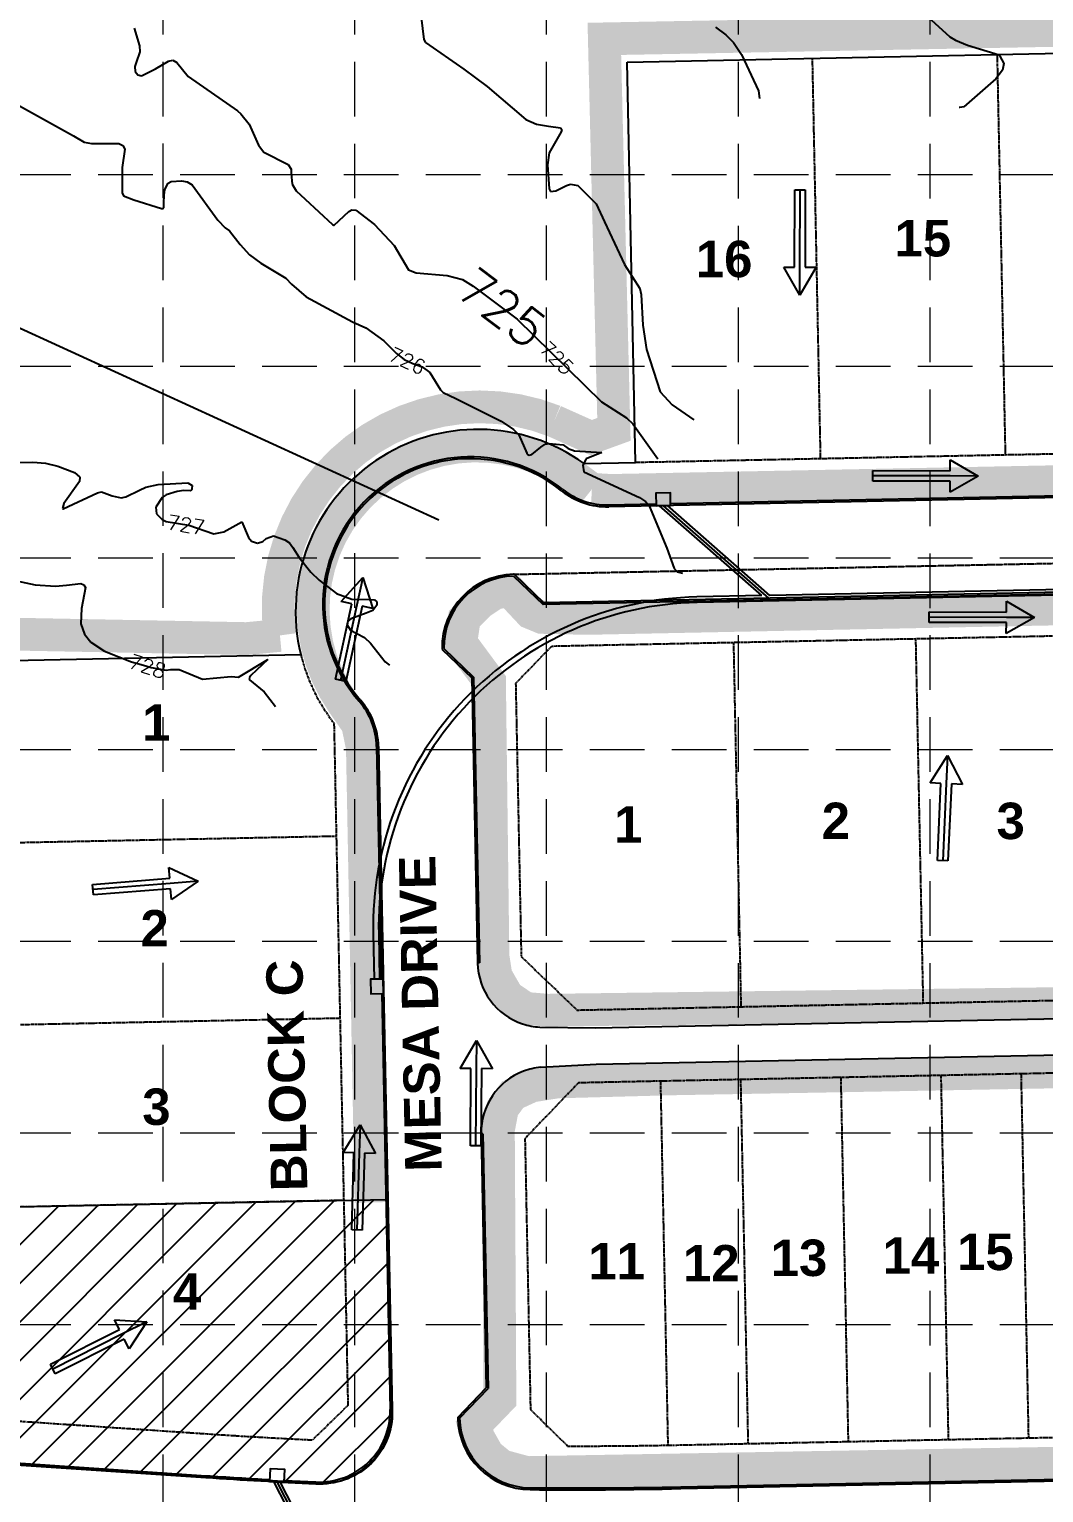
# Model space of a CAD drawing. Header units: inches. Extents: x 2520351 to 2523325, y 7106287 to 7111535.
# Drawn here: x 2521689.2 to 2521967.6, y 7108560 to 7108962 of the extents above; entities that cross this region are included whole.
import ezdxf
from ezdxf.enums import TextEntityAlignment as Align

# ---------------------------------------------------------------- set-up
doc = ezdxf.new("R2010")
doc.units = ezdxf.units.IN
doc.header["$MEASUREMENT"] = 0
for name, pattern in [('DASHED', [0.75, 0.5, -0.25]), ('DASHEDX2', [1.5, 1, -0.5]), ('HIDDEN', [0.375, 0.25, -0.125]), ('XPAV-sc1$0$HIDDEN4', [0.09375, 0.0625, -0.03125]), ('XSITE-SC$0$PHANTOM2', [1.25, 0.625, -0.125, 0.125, -0.125, 0.125, -0.125])]:
    doc.linetypes.add(name, pattern=pattern)
for name, color, linetype in [('1 EROSION BLANKET', 84, 'Continuous'), ('1 SODDED LOT', 2, 'Continuous'), ('CONTOURS', 35, 'Continuous'), ('GRID', 254, 'DASHED'), ('LEGEND', 7, 'Continuous'), ('LIMITS OF DISTURBANCE', 1, 'Continuous'), ('MATCH LINE', 252, 'DASHEDX2'), ('STORM', 5, 'Continuous'), ('XDAM-sc1$0$ARROWSHADE', 9, 'Continuous'), ('XPAV-sc1$0$GUTTER', 11, 'XPAV-sc1$0$HIDDEN4'), ('XPAV-sc1$0$p-boc', 11, 'Continuous'), ('XPAV-sc1$0$p-foc', 11, 'Continuous'), ('XPAV-sc1$0$P-PAV', 11, 'Continuous'), ('XSITE-SC$0$1-BLOCK-NUMBER', 251, 'Continuous'), ('XSITE-SC$0$1-LOT NUMBER', 251, 'Continuous'), ('XSITE-SC$0$bdy-65acres', 1, 'Continuous'), ('XSITE-SC$0$P-LOTS', 7, 'XSITE-SC$0$PHANTOM2'), ('XSITE-SC$0$P-ROW', 3, 'XSITE-SC$0$PHANTOM2')]:
    doc.layers.add(name, color=color, linetype=linetype)
doc.styles.add('MATCHLINE', font='ARIALBD.TTF')
doc.styles.get("Standard").update_dxf_attribs({"font": 'ARIALBD.TTF'})
doc.styles.add('XTOPO-SC1-sec$0$L100', font='simplex', dxfattribs={"height": 10})
doc.styles.add('XTOPO-SC1-sec$0$L100_40', font='SIMPLEX.shx', dxfattribs={"height": 4})

msp = doc.modelspace()

# ---------------------------------------------------------------- hatches: boundary and pattern name
at = {"layer": '1 SODDED LOT'}
h = msp.add_hatch(dxfattribs=at)
h.set_pattern_fill('ANSI31', color=256, scale=60, style=0)
edge = h.paths.add_edge_path()
edge.add_line((2521746.39, 7107646.36), (2521744.86, 7107758.31))
edge.add_line((2521744.86, 7107758.31), (2521747.04, 7107758.37))
edge.add_line((2521747.04, 7107758.37), (2521750.99, 7107762.44))
edge.add_line((2521750.99, 7107762.44), (2521785.43, 7107762.91))
edge.add_arc((2521785.67, 7107745.01), 17.9, 0.1621, 90.7879, ccw=False)
edge.add_line((2521803.57, 7107745.06), (2521804.89, 7107727.46))
edge.add_line((2521804.89, 7107727.46), (2521805.02, 7107717.88))
edge.add_line((2521805.02, 7107717.88), (2521805.23, 7107706.44))
edge.add_line((2521805.23, 7107706.44), (2521804.25, 7107705.42))
edge.add_line((2521804.25, 7107705.42), (2521804.6, 7107688.82))
edge.add_arc((2521758.68, 7107687.86), 45.94, -68.3455, 1.1975, ccw=False)
edge.add_line((2521775.63, 7107645.16), (2521772.36, 7107644.15))
edge.add_line((2521772.36, 7107644.15), (2521769.8, 7107643.54))
edge.add_line((2521769.8, 7107643.54), (2521767.1, 7107643.06))
edge.add_line((2521767.1, 7107643.06), (2521762.92, 7107642.61))
edge.add_line((2521762.92, 7107642.61), (2521746.45, 7107642.34))
edge.add_line((2521746.45, 7107642.34), (2521746.39, 7107646.36))
h.paths.add_polyline_path([(2521496.41, 7107642.91), (2521494.87, 7107754.48), (2521494.86, 7107754.89), (2521544.44, 7107755.57), (2521546.49, 7107638.6), (2521496.44, 7107637.89)])
edge = h.paths.add_edge_path()
edge.add_line((2521560.4, 7107910.52), (2521558.07, 7108023.7))
edge.add_line((2521558.07, 7108023.7), (2521651.66, 7108025.62))
edge.add_line((2521651.66, 7108025.62), (2521653.09, 7108025.65))
edge.add_line((2521653.09, 7108025.65), (2521655.12, 7108025.67))
edge.add_arc((2521654.18, 7108007.32), 18.37, 20.5729, 87.0589, ccw=False)
edge.add_line((2521671.38, 7108013.78), (2521671.96, 7108011.77))
edge.add_line((2521671.96, 7108011.77), (2521672.24, 7108010.33))
edge.add_line((2521672.24, 7108010.33), (2521672.66, 7108004.67))
edge.add_line((2521672.66, 7108004.67), (2521673.88, 7107987.84))
edge.add_line((2521673.88, 7107987.84), (2521674.16, 7107971.91))
edge.add_line((2521674.16, 7107971.91), (2521673.19, 7107970.83))
edge.add_line((2521673.19, 7107970.83), (2521673.5, 7107955.69))
edge.add_arc((2521631.78, 7107952.34), 41.85, -86.2826, 4.5999, ccw=False)
edge.add_line((2521634.49, 7107910.57), (2521614.91, 7107910.13))
edge.add_line((2521614.91, 7107910.13), (2521613.93, 7107909.11))
edge.add_line((2521613.93, 7107909.11), (2521560.45, 7107908.05))
edge.add_line((2521560.45, 7107908.05), (2521560.4, 7107910.52))
edge = h.paths.add_edge_path()
edge.add_line((2521047.4, 7108212.41), (2521153.71, 7108190.41))
edge.add_line((2521153.71, 7108190.41), (2521165.45, 7108187.98))
edge.add_line((2521165.45, 7108187.98), (2521145.19, 7108096.36))
edge.add_line((2521145.19, 7108096.36), (2521144.82, 7108095.18))
edge.add_arc((2521127.58, 7108100.49), 18.04, 257.7556, 342.8824, ccw=False)
edge.add_line((2521123.75, 7108082.86), (2521105.24, 7108086.22))
edge.add_line((2521105.24, 7108086.22), (2521097.17, 7108087.7))
edge.add_line((2521097.17, 7108087.7), (2521093.78, 7108088.45))
edge.add_line((2521093.78, 7108088.45), (2521093.02, 7108089.64))
edge.add_line((2521093.02, 7108089.64), (2521042.14, 7108100.83))
edge.add_line((2521042.14, 7108100.83), (2521023.14, 7108104.63))
edge.add_line((2521023.14, 7108104.63), (2521047.4, 7108212.41))
edge = h.paths.add_edge_path()
edge.add_line((2521019.41, 7108035.32), (2521021.41, 7108042.83))
edge.add_arc((2521076.42, 7108028.18), 56.93, 107.2084, 165.0796, ccw=False)
edge.add_line((2521059.58, 7108082.56), (2521062.02, 7108082.75))
edge.add_line((2521062.02, 7108082.75), (2521063.44, 7108082.78))
edge.add_arc((2521064.2, 7108044.41), 38.38, 78.5499, 91.1383, ccw=False)
edge.add_line((2521071.82, 7108082.03), (2521087.22, 7108078.63))
edge.add_line((2521087.22, 7108078.63), (2521090.43, 7108077.93))
edge.add_line((2521090.43, 7108077.93), (2521091.62, 7108078.69))
edge.add_line((2521091.62, 7108078.69), (2521095.11, 7108077.9))
edge.add_line((2521095.11, 7108077.9), (2521098.91, 7108076.73))
edge.add_line((2521098.91, 7108076.73), (2521104.9, 7108074.86))
edge.add_line((2521104.9, 7108074.86), (2521106.43, 7108074.38))
edge.add_line((2521106.43, 7108074.38), (2521107.21, 7108074.19))
edge.add_arc((2521102.83, 7108057.05), 17.69, -2.7582, 75.6705, ccw=False)
edge.add_arc((2521095.73, 7108057.39), 24.8, 350.2174, 357.2418, ccw=False)
edge.add_arc((2521158.46, 7108041.57), 40.02, 163.1293, 313.4846)
edge.add_line((2521185.99, 7108012.53), (2521186.72, 7108013.24))
edge.add_line((2521186.72, 7108013.24), (2521188.44, 7108014.97))
edge.add_line((2521188.44, 7108014.97), (2521189.32, 7108015.76))
edge.add_line((2521189.32, 7108015.76), (2521190.38, 7108016.6))
edge.add_arc((2521201.33, 7108002.77), 17.64, 93.2276, 128.3689, ccw=False)
edge.add_line((2521200.34, 7108020.38), (2521227, 7108020.95))
edge.add_line((2521227, 7108020.95), (2521230.56, 7107901.29))
edge.add_line((2521230.56, 7107901.29), (2521209.57, 7107900.92))
edge.add_line((2521209.57, 7107900.92), (2521208.43, 7107900.96))
edge.add_arc((2521221.45, 7108343.75), 442.98, 261.0973, 268.3161, ccw=False)
edge.add_line((2521152.89, 7107906.1), (2521147.31, 7107907.18))
edge.add_line((2521147.31, 7107907.18), (2521141.42, 7107908.4))
edge.add_line((2521141.42, 7107908.4), (2521135.5, 7107909.75))
edge.add_line((2521135.5, 7107909.75), (2521130.22, 7107911.08))
edge.add_line((2521130.22, 7107911.08), (2521114.24, 7107915.61))
edge.add_line((2521114.24, 7107915.61), (2521091.68, 7107923.2))
edge.add_line((2521091.68, 7107923.2), (2521064.35, 7107932.48))
edge.add_line((2521064.35, 7107932.48), (2521052.41, 7107936.54))
edge.add_line((2521052.41, 7107936.54), (2521051.79, 7107937.81))
edge.add_line((2521051.79, 7107937.81), (2521044.55, 7107940.27))
edge.add_arc((2521050.15, 7107983.52), 43.61, 187.3885, 262.6305, ccw=False)
edge.add_line((2521006.9, 7107977.91), (2521006.81, 7107978.71))
edge.add_line((2521006.81, 7107978.71), (2521006.68, 7107980.35))
edge.add_line((2521006.68, 7107980.35), (2521006.61, 7107982.52))
edge.add_arc((2521037.37, 7107983.5), 30.78, 169.0142, 181.8294, ccw=False)
edge.add_line((2521007.16, 7107989.36), (2521012.97, 7108011.46))
edge.add_line((2521012.97, 7108011.46), (2521012.26, 7108012.66))
edge.add_line((2521012.26, 7108012.66), (2521018.19, 7108034.61))
edge.add_line((2521018.19, 7108034.61), (2521019.41, 7108035.32))
h.paths.add_polyline_path([(2521283.39, 7108006.11), (2521285.51, 7107902.42), (2521505.51, 7107906.91), (2521503.11, 7108022.57), (2521283.29, 7108018.11)])
edge = h.paths.add_edge_path()
edge.add_line((2521558.72, 7108049.83), (2521558.74, 7108061.74))
edge.add_line((2521558.74, 7108061.74), (2521556.73, 7108159.77))
edge.add_line((2521556.73, 7108159.77), (2521608.8, 7108160.83))
edge.add_line((2521608.8, 7108160.83), (2521609.82, 7108159.85))
edge.add_line((2521609.82, 7108159.85), (2521624.96, 7108160.17))
edge.add_arc((2521625.88, 7108115.42), 44.75, 8.834, 91.1827, ccw=False)
edge.add_line((2521670.1, 7108122.3), (2521670.53, 7108101.58))
edge.add_line((2521670.53, 7108101.58), (2521671.54, 7108100.6))
edge.add_line((2521671.54, 7108100.6), (2521671.87, 7108084.53))
edge.add_line((2521671.87, 7108084.53), (2521671.15, 7108070.03))
edge.add_line((2521671.15, 7108070.03), (2521671.15, 7108068.8))
edge.add_arc((2521654.11, 7108068.8), 17.04, -87.2047, 0, ccw=False)
edge.add_line((2521654.94, 7108051.78), (2521653.54, 7108051.67))
edge.add_line((2521653.54, 7108051.67), (2521558.72, 7108049.83))
edge = h.paths.add_edge_path()
edge.add_line((2521506.88, 7108158.75), (2521219.57, 7108152.9))
edge.add_line((2521219.57, 7108152.9), (2521201.84, 7108151.72))
edge.add_line((2521201.84, 7108151.72), (2521198.48, 7108151.46))
edge.add_arc((2521199.96, 7108132), 19.52, 94.3325, 163.5555)
edge.add_line((2521181.24, 7108137.52), (2521171.4, 7108094.46))
edge.add_line((2521171.4, 7108094.46), (2521161.77, 7108088.5))
edge.add_line((2521161.77, 7108088.5), (2521156.09, 7108064.96))
edge.add_arc((2521177.51, 7108059.79), 22.04, 166.4191, 262.6913)
edge.add_line((2521174.7, 7108037.93), (2521175.55, 7108037.91))
edge.add_line((2521175.55, 7108037.91), (2521179.48, 7108042))
edge.add_line((2521179.48, 7108042), (2521402.46, 7108046.53))
edge.add_line((2521402.46, 7108046.53), (2521495.69, 7108048.45))
edge.add_line((2521495.69, 7108048.45), (2521499.77, 7108044.52))
edge.add_line((2521499.77, 7108044.52), (2521508.7, 7108044.69))
edge.add_line((2521508.7, 7108044.69), (2521508.63, 7108061.23))
edge.add_line((2521508.63, 7108061.23), (2521506.88, 7108158.75))
edge = h.paths.add_edge_path()
edge.add_line((2521610.94, 7108171.88), (2521608.46, 7108290.01))
edge.add_line((2521608.46, 7108290.01), (2521533.5, 7108288.35))
edge.add_line((2521533.5, 7108288.35), (2521484.86, 7108287.21))
edge.add_line((2521484.86, 7108287.21), (2521460.83, 7108286.21))
edge.add_line((2521460.83, 7108286.21), (2521429.9, 7108284.54))
edge.add_line((2521429.9, 7108284.54), (2521368.78, 7108281.06))
edge.add_line((2521368.78, 7108281.06), (2521349.23, 7108279.95))
edge.add_line((2521349.23, 7108279.95), (2521261.12, 7108274.98))
edge.add_line((2521261.12, 7108274.98), (2521221, 7108272.74))
edge.add_line((2521221, 7108272.74), (2521216.72, 7108276.52))
edge.add_line((2521216.72, 7108276.52), (2521216.67, 7108276.52))
edge.add_arc((2521217.41, 7108256.67), 19.86, 92.1221, 170.604)
edge.add_line((2521197.82, 7108259.91), (2521204.23, 7108250.57))
edge.add_line((2521204.23, 7108250.57), (2521191.32, 7108184.43))
edge.add_line((2521191.32, 7108184.43), (2521191.26, 7108184.1))
edge.add_arc((2521208.22, 7108180.91), 17.26, 169.3216, 273.4207)
edge.add_line((2521209.25, 7108163.67), (2521219.73, 7108162.93))
edge.add_line((2521219.73, 7108162.93), (2521312.77, 7108164.87))
edge.add_line((2521312.77, 7108164.87), (2521481.29, 7108168.3))
edge.add_line((2521481.29, 7108168.3), (2521608.6, 7108170.83))
edge.add_line((2521608.6, 7108170.83), (2521609.57, 7108171.85))
edge.add_line((2521609.57, 7108171.85), (2521610.94, 7108171.88))
edge = h.paths.add_edge_path()
edge.add_line((2521627.16, 7108316.19), (2521544.24, 7108314.51))
edge.add_line((2521544.24, 7108314.51), (2521502.41, 7108313.51))
edge.add_line((2521502.41, 7108313.51), (2521481.25, 7108313))
edge.add_line((2521481.25, 7108313), (2521407.23, 7108309.18))
edge.add_line((2521407.23, 7108309.18), (2521291.9, 7108302.79))
edge.add_line((2521291.9, 7108302.79), (2521288.46, 7108418.47))
edge.add_line((2521288.46, 7108418.47), (2521407.15, 7108420.82))
edge.add_line((2521407.15, 7108420.82), (2521497.39, 7108422.63))
edge.add_line((2521497.39, 7108422.63), (2521603.37, 7108424.87))
edge.add_line((2521603.37, 7108424.87), (2521604.44, 7108423.88))
edge.add_line((2521604.44, 7108423.88), (2521620.18, 7108424.17))
edge.add_arc((2521620.99, 7108379.83), 44.34, 11.6094, 91.0508, ccw=False)
edge.add_line((2521664.42, 7108388.76), (2521665.18, 7108365.61))
edge.add_line((2521665.18, 7108365.61), (2521666.17, 7108364.62))
edge.add_line((2521666.17, 7108364.62), (2521666.53, 7108349.61))
edge.add_line((2521666.53, 7108349.61), (2521665.82, 7108330.77))
edge.add_line((2521665.82, 7108330.77), (2521665.78, 7108329.18))
edge.add_arc((2521648.75, 7108329.68), 17.03, 269.7677, 358.3135, ccw=False)
edge.add_line((2521648.68, 7108312.65), (2521631.32, 7108312.27))
edge.add_line((2521631.32, 7108312.27), (2521627.16, 7108316.19))
edge = h.paths.add_edge_path()
edge.add_line((2521256.27, 7108555.67), (2521264.44, 7108547.85))
edge.add_line((2521264.44, 7108547.85), (2521422.22, 7108551.08))
edge.add_line((2521422.22, 7108551.08), (2521439.6, 7108551.4))
edge.add_line((2521439.6, 7108551.4), (2521460.09, 7108551.78))
edge.add_line((2521460.09, 7108551.78), (2521478.53, 7108551.99))
edge.add_line((2521478.53, 7108551.99), (2521498.9, 7108551.85))
edge.add_line((2521498.9, 7108551.85), (2521515.27, 7108551.59))
edge.add_line((2521515.27, 7108551.59), (2521535.22, 7108551.01))
edge.add_line((2521535.22, 7108551.01), (2521558.63, 7108550.02))
edge.add_line((2521558.63, 7108550.02), (2521563.46, 7108549.77))
edge.add_line((2521563.46, 7108549.77), (2521600.09, 7108547.42))
edge.add_line((2521600.09, 7108547.42), (2521612.24, 7108546.59))
edge.add_line((2521612.24, 7108546.59), (2521642.87, 7108544.49))
edge.add_line((2521642.87, 7108544.49), (2521644.67, 7108544.41))
edge.add_arc((2521643.68, 7108526.18), 18.26, -0.2001, 86.9036, ccw=False)
edge.add_line((2521661.94, 7108526.12), (2521663.48, 7108497.64))
edge.add_line((2521663.48, 7108497.64), (2521662.44, 7108496.61))
edge.add_line((2521662.44, 7108496.61), (2521662.84, 7108477.01))
edge.add_arc((2521621.17, 7108477.8), 41.67, 279.5049, 358.923, ccw=False)
edge.add_line((2521628.05, 7108436.7), (2521270.95, 7108428.02))
edge.add_line((2521270.95, 7108428.02), (2521264.41, 7108428))
edge.add_line((2521264.41, 7108428), (2521251.99, 7108428.74))
edge.add_line((2521251.99, 7108428.74), (2521250.56, 7108428.86))
edge.add_line((2521250.56, 7108428.86), (2521248.88, 7108429.14))
edge.add_arc((2521252.57, 7108446.62), 17.86, 178.6911, 258.0797, ccw=False)
edge.add_line((2521234.71, 7108447.03), (2521243.77, 7108528.42))
edge.add_line((2521243.77, 7108528.42), (2521236.52, 7108537.37))
edge.add_line((2521236.52, 7108537.37), (2521236.59, 7108537.82))
edge.add_arc((2521256.58, 7108535.54), 20.12, 94.1833, 173.5096, ccw=False)
edge.add_line((2521255.11, 7108555.6), (2521256.27, 7108555.67))
edge = h.paths.add_edge_path()
edge.add_line((2521107.58, 7108664.77), (2521108.64, 7108682.72))
edge.add_line((2521108.64, 7108682.72), (2521266.52, 7108685.94))
edge.add_line((2521266.52, 7108685.94), (2521268.4, 7108592.03))
edge.add_line((2521268.4, 7108592.03), (2521265.61, 7108582.1))
edge.add_line((2521265.61, 7108582.1), (2521265.6, 7108582.05))
edge.add_line((2521265.6, 7108582.05), (2521265.56, 7108582.07))
edge.add_arc((2521245.59, 7108545.89), 41.32, 61.0945, 134.8409)
edge.add_line((2521216.45, 7108575.19), (2521207.18, 7108580.34))
edge.add_line((2521207.18, 7108580.34), (2521107.58, 7108664.77))
h.paths.add_polyline_path([(2521338.51, 7108687.38), (2521340.74, 7108575.45), (2521409.85, 7108576.76), (2521462.55, 7108577.85), (2521498.11, 7108577.93), (2521524.42, 7108577.42), (2521561.99, 7108575.86), (2521619.96, 7108572.16), (2521620.68, 7108584.2), (2521618.44, 7108693.07)])
edge = h.paths.add_edge_path()
edge.add_line((2521675.61, 7108638.41), (2521787.53, 7108640.54))
edge.add_line((2521787.53, 7108640.54), (2521788.82, 7108582.44))
edge.add_arc((2521769.3, 7108582), 19.53, -91.2766, 1.2682, ccw=False)
edge.add_line((2521768.86, 7108562.48), (2521676.84, 7108568.35))
edge.add_line((2521676.84, 7108568.35), (2521675.61, 7108638.41))
h.paths.add_polyline_path([(2522089.45, 7108697.69), (2522087.41, 7108797.67), (2522087.4, 7108809.66), (2522141.64, 7108810.78), (2522144.56, 7108694.83), (2522090.79, 7108693.71), (2522089.8, 7108692.7), (2522089.51, 7108692.7)])
h.paths.add_polyline_path([(2522252.39, 7108801.05), (2522254.38, 7108696.13), (2522309.56, 7108697.17), (2522307.11, 7108814.19), (2522252.07, 7108813.05)])
edge = h.paths.add_edge_path()
edge.add_line((2522425.42, 7107990.85), (2522320.45, 7107988.7))
edge.add_line((2522320.45, 7107988.7), (2522321.28, 7107951.54))
edge.add_line((2522321.28, 7107951.54), (2522322.52, 7107935.37))
edge.add_arc((2522340.74, 7107935.67), 18.22, 180.9526, 266.0005)
edge.add_line((2522339.47, 7107917.49), (2522396.48, 7107918.22))
edge.add_line((2522396.48, 7107918.22), (2522404.4, 7107910.48))
edge.add_line((2522404.4, 7107910.48), (2522427.53, 7107910.71))
edge.add_arc((2522426.8, 7107930.52), 19.82, 272.1239, 358.3676)
edge.add_line((2522446.62, 7107929.95), (2522445.36, 7107990.97))
edge.add_line((2522445.36, 7107990.97), (2522425.42, 7107990.85))
h.paths.add_polyline_path([(2522420.67, 7108224.34), (2522421.87, 7108165.95), (2522317.91, 7108163.85), (2522317.73, 7108171.63), (2522316.69, 7108172.59), (2522315.73, 7108222.04)])
h.paths.add_polyline_path([(2522580.28, 7108243.42), (2522458.38, 7108240.38), (2522464.65, 7107967.07), (2522585.56, 7107967.98)])
edge = h.paths.add_edge_path()
edge.add_line((2522579.22, 7108296.92), (2522576.73, 7108417.39))
edge.add_line((2522576.73, 7108417.39), (2522469.65, 7108328.39))
edge.add_line((2522469.65, 7108328.39), (2522462.53, 7108321.45))
edge.add_line((2522462.53, 7108321.45), (2522462.71, 7108321.2))
edge.add_arc((2522430.81, 7108296.5), 40.35, 0.4877, 37.7474, ccw=False)
edge.add_line((2522471.16, 7108296.85), (2522579.22, 7108296.92))
h.paths.add_polyline_path([(2522576.35, 7108437.57), (2522445, 7108434.96), (2522443.72, 7108526.29), (2522442.61, 7108536.5), (2522453.2, 7108543.61), (2522459.72, 7108551.85), (2522464.2, 7108561.88), (2522465.59, 7108573.17), (2522464.18, 7108583.42), (2522459.8, 7108593.28), (2522456.3, 7108597.55), (2522461.81, 7108601.72), (2522466.36, 7108600.86), (2522572.93, 7108603.07)])
h.paths.add_polyline_path([(2522569.61, 7108768), (2522570.72, 7108713.03), (2522460.71, 7108710.69), (2522444.76, 7108711.11), (2522444.01, 7108746), (2522444.87, 7108752.5), (2522447.49, 7108758.01), (2522451.68, 7108762.45), (2522456.29, 7108765.05), (2522464.83, 7108769.19), (2522481.93, 7108766.16)])
h.paths.add_polyline_path([(2522560.76, 7109202.2), (2522446.33, 7109199.81), (2522434.27, 7109198.05), (2522437.5, 7109182.67), (2522439.66, 7109156.51), (2522441.43, 7109069.76), (2522437.53, 7109065.63), (2522437.82, 7109051.02), (2522439.59, 7109049.34), (2522563.76, 7109052.27)])

# ---------------------------------------------------------------- linework, layer by layer
for p, q in [((2521899.25, 7108896.62), (2521899.28, 7108917.83)), ((2521899.28, 7108917.83), (2521902.18, 7108917.82)), ((2521902.18, 7108917.82), (2521902.15, 7108896.61)), ((2521900.69, 7108888.9), (2521896.25, 7108896.62)), ((2521896.25, 7108896.62), (2521899.25, 7108896.62)), ((2521905.15, 7108896.61), (2521900.69, 7108888.9)), ((2521902.15, 7108896.61), (2521905.15, 7108896.61)), ((2521941.97, 7108840.72), (2521941.98, 7108843.72)), ((2521941.98, 7108843.72), (2521949.68, 7108839.26)), ((2521920.76, 7108840.75), (2521941.97, 7108840.72)), ((2521920.76, 7108837.85), (2521920.76, 7108840.75)), ((2521949.68, 7108839.26), (2521941.96, 7108834.82)), ((2521941.97, 7108837.82), (2521920.76, 7108837.85)), ((2521941.96, 7108834.82), (2521941.97, 7108837.82)), ((2521774.77, 7108804.81), (2521780.75, 7108811.39)), ((2521780.75, 7108811.39), (2521783.46, 7108802.91)), ((2521773.18, 7108783.44), (2521777.7, 7108804.17)), ((2521777.7, 7108804.17), (2521774.77, 7108804.81)), ((2521780.53, 7108803.55), (2521776.02, 7108782.82)), ((2521783.46, 7108802.91), (2521780.53, 7108803.55)), ((2521957.38, 7108801.89), (2521957.39, 7108804.89)), ((2521957.39, 7108804.89), (2521965.08, 7108800.42)), ((2521936.16, 7108799.04), (2521936.17, 7108801.94)), ((2521957.37, 7108798.99), (2521936.16, 7108799.04)), ((2521936.17, 7108801.94), (2521957.38, 7108801.89)), ((2521965.08, 7108800.42), (2521957.36, 7108795.99)), ((2521957.36, 7108795.99), (2521957.37, 7108798.99)), ((2521776.02, 7108782.82), (2521773.18, 7108783.44)), ((2521936.43, 7108754.99), (2521941.23, 7108762.48)), ((2521941.23, 7108762.48), (2521945.33, 7108754.58)), ((2521939.43, 7108754.85), (2521936.43, 7108754.99)), ((2521938.46, 7108733.66), (2521939.43, 7108754.85)), ((2521942.33, 7108754.72), (2521941.35, 7108733.53)), ((2521945.33, 7108754.58), (2521942.33, 7108754.72)), ((2521727.7, 7108728.79), (2521727.46, 7108731.78)), ((2521727.46, 7108731.78), (2521735.5, 7108727.96)), ((2521941.35, 7108733.53), (2521938.46, 7108733.66)), ((2521706.55, 7108727.11), (2521727.7, 7108728.79)), ((2521706.78, 7108724.22), (2521706.55, 7108727.11)), ((2521735.5, 7108727.96), (2521728.17, 7108722.91)), ((2521727.93, 7108725.9), (2521706.78, 7108724.22)), ((2521728.17, 7108722.91), (2521727.93, 7108725.9)), ((2521807.41, 7108676.54), (2521811.92, 7108684.22)), ((2521811.92, 7108684.22), (2521816.31, 7108676.47)), ((2521810.41, 7108676.52), (2521807.41, 7108676.54)), ((2521810.24, 7108655.31), (2521810.41, 7108676.52)), ((2521813.31, 7108676.5), (2521813.14, 7108655.29)), ((2521816.31, 7108676.47), (2521813.31, 7108676.5)), ((2521775.29, 7108653.51), (2521779.97, 7108661.08)), ((2521779.97, 7108661.08), (2521784.19, 7108653.24)), ((2521813.14, 7108655.29), (2521810.24, 7108655.31)), ((2521778.29, 7108653.42), (2521775.29, 7108653.51)), ((2521777.66, 7108632.21), (2521778.29, 7108653.42)), ((2521781.19, 7108653.33), (2521780.56, 7108632.13)), ((2521784.19, 7108653.24), (2521781.19, 7108653.33)), ((2521780.56, 7108632.13), (2521777.66, 7108632.21)), ((2521713.91, 7108604.84), (2521712.56, 7108607.52)), ((2521712.56, 7108607.52), (2521721.44, 7108607.01)), ((2521721.44, 7108607.01), (2521716.56, 7108599.57)), ((2521694.96, 7108595.3), (2521713.91, 7108604.84)), ((2521715.21, 7108602.25), (2521696.26, 7108592.71)), ((2521716.56, 7108599.57), (2521715.21, 7108602.25)), ((2521696.26, 7108592.71), (2521694.96, 7108595.3))]:
    msp.add_line(p, q)
at = {"layer": '1 EROSION BLANKET', "const_width": 9}
msp.add_lwpolyline([(2521782.98, 7108639.77), (2521780.6, 7108764.62), (2521779.3, 7108771.03), (2521775.15, 7108776.99, -0.740098), (2521828.15, 7108844.5, -0.076783), (2521843.6, 7108835.6), (2521848.89, 7108835.3), (2522211.24, 7108842.44), (2522351.59, 7108845.36)], format="xyb", dxfattribs=at)
for points in [[(2522089.47, 7108695.9), (2521831.47, 7108692.54), (2521825.36, 7108693.06), (2521820.5, 7108696.36), (2521817.28, 7108701.97), (2521816.44, 7108707.39), (2521815.5, 7108782.83), (2521807.6, 7108793.52), (2521808.59, 7108800.09), (2521812.87, 7108804.37), (2521816.96, 7108807.1), (2521822.51, 7108807.99), (2521823.08, 7108808.2), (2521823.08, 7108808.2)], [(2521818.47, 7108808.02), (2521821.34, 7108807.47), (2521826.72, 7108801.73), (2521829.87, 7108800.43), (2521842.19, 7108800.15), (2522087.39, 7108805.1)]]:
    msp.add_lwpolyline(points, dxfattribs=at)
msp.add_lwpolyline([(2521915.27, 7108674.58), (2522098.07, 7108677.96), (2522119.11, 7108677.07), (2522127.95, 7108672.96, -0.310781), (2522147.03, 7108640.67), (2522148.34, 7108589.49, -0.468266), (2522127.16, 7108570.9), (2521825.75, 7108565.56), (2521818.85, 7108567.43), (2521815.11, 7108570.48), (2521812.55, 7108575.01), (2521811.36, 7108578.46), (2521818.36, 7108585.74), (2521817.93, 7108659.69), (2521819.05, 7108665.57), (2521821.85, 7108669.35), (2521827.03, 7108671.73), (2521834.04, 7108672.85), (2521865.26, 7108673.69)], format="xyb", close=True, dxfattribs=at)
at = {"layer": '1 SODDED LOT'}
msp.add_lwpolyline([(2521675.61, 7108638.41), (2521787.53, 7108640.54), (2521788.82, 7108582.44, -0.427283), (2521768.86, 7108562.48), (2521676.84, 7108568.35)], format="xyb", close=True, dxfattribs=at)
at = {"layer": 'CONTOURS'}
for p, q in [((2521796.11, 7108970.58, 724), (2521797.5, 7108959.12, 724)), ((2521934.71, 7108966.42, 722), (2521941.85, 7108959.92, 722)), ((2521717.91, 7108962.26, 725), (2521719.4, 7108957.43, 725)), ((2521877.55, 7108962.57, 723), (2521880.36, 7108960.47, 723)), ((2521880.36, 7108960.47, 723), (2521882.47, 7108958.34, 723)), ((2521941.85, 7108959.92, 722), (2521943.37, 7108958.94, 722)), ((2521719.55, 7108955.73, 725), (2521718.54, 7108952.81, 725)), ((2521719.4, 7108957.43, 725), (2521719.55, 7108955.73, 725)), ((2521797.5, 7108959.12, 724), (2521797.95, 7108958.29, 724)), ((2521797.95, 7108958.29, 724), (2521808.49, 7108951.03, 724)), ((2521882.47, 7108958.34, 723), (2521884.64, 7108954.99, 723)), ((2521943.37, 7108958.94, 722), (2521946.74, 7108957.55, 722)), ((2521946.74, 7108957.55, 722), (2521955.36, 7108954.97, 722)), ((2521718.54, 7108952.81, 725), (2521718.1, 7108951.72, 725)), ((2521718.1, 7108951.72, 725), (2521718.24, 7108950.33, 725)), ((2521719.92, 7108949.2, 725), (2521723.84, 7108951.11, 725)), ((2521723.84, 7108951.11, 725), (2521727.38, 7108953.24, 725)), ((2521727.38, 7108953.24, 725), (2521728.58, 7108953.47, 725)), ((2521728.58, 7108953.47, 725), (2521729.62, 7108952.84, 725)), ((2521729.62, 7108952.84, 725), (2521732.77, 7108948.98, 725)), ((2521884.64, 7108954.99, 723), (2521889.34, 7108945.02, 723)), ((2521955.36, 7108954.97, 722), (2521955.62, 7108954.57, 722)), ((2521955.62, 7108954.57, 722), (2521956.69, 7108952.57, 722)), ((2521956.69, 7108952.57, 722), (2521956.33, 7108950.73, 722)), ((2521718.24, 7108950.33, 725), (2521718.95, 7108949.46, 725)), ((2521718.95, 7108949.46, 725), (2521719.92, 7108949.2, 725)), ((2521732.77, 7108948.98, 725), (2521746.36, 7108939.51, 725)), ((2521808.49, 7108951.03, 724), (2521814.83, 7108946.22, 724)), ((2521954.52, 7108948.35, 722), (2521945.71, 7108940.63, 722)), ((2521956.33, 7108950.73, 722), (2521954.52, 7108948.35, 722)), ((2521682.33, 7108943.24, 726), (2521701.3, 7108932.72, 726)), ((2521814.83, 7108946.22, 724), (2521825.45, 7108937.21, 724)), ((2521889.34, 7108945.02, 723), (2521889.63, 7108942.96, 723)), ((2521746.36, 7108939.51, 725), (2521747.23, 7108938.7, 725)), ((2521944.54, 7108940.46, 722), (2521944.46, 7108940.45, 722)), ((2521944.63, 7108940.48, 722), (2521944.54, 7108940.46, 722)), ((2521945.71, 7108940.63, 722), (2521944.63, 7108940.48, 722)), ((2521747.23, 7108938.7, 725), (2521749.54, 7108935.91, 725)), ((2521749.54, 7108935.91, 725), (2521752.04, 7108930.17, 725)), ((2521825.45, 7108937.21, 724), (2521828.44, 7108935.92, 724)), ((2521828.44, 7108935.92, 724), (2521831.65, 7108935.38, 724)), ((2521831.65, 7108935.38, 724), (2521835.02, 7108934.9, 724)), ((2521701.3, 7108932.72, 726), (2521704.21, 7108930.97, 726)), ((2521835.13, 7108933.76, 724), (2521831.91, 7108928.03, 724)), ((2521835.02, 7108934.9, 724), (2521835.31, 7108934.44, 724)), ((2521835.31, 7108934.44, 724), (2521835.13, 7108933.76, 724)), ((2521704.21, 7108930.97, 726), (2521706.28, 7108930.56, 726)), ((2521706.28, 7108930.56, 726), (2521713.48, 7108930.61, 726)), ((2521713.48, 7108930.61, 726), (2521713.6, 7108930.61, 726)), ((2521713.6, 7108930.61, 726), (2521713.72, 7108930.6, 726)), ((2521713.72, 7108930.6, 726), (2521714.82, 7108930.05, 726)), ((2521715.4, 7108929.07, 726), (2521714.64, 7108923.96, 726)), ((2521714.82, 7108930.05, 726), (2521715.4, 7108929.07, 726)), ((2521752.04, 7108930.17, 725), (2521753.56, 7108928.19, 725)), ((2521753.56, 7108928.19, 725), (2521760.27, 7108924.79, 725)), ((2521831.91, 7108928.03, 724), (2521831.43, 7108924.74, 724)), ((2521714.64, 7108923.96, 726), (2521714.66, 7108917.03, 726)), ((2521760.27, 7108924.79, 725), (2521761.01, 7108923.5, 725)), ((2521761.01, 7108923.5, 725), (2521761.05, 7108922.35, 725)), ((2521831.43, 7108924.74, 724), (2521831.85, 7108918.13, 724)), ((2521726.37, 7108917.99, 726), (2521727.28, 7108919.68, 726)), ((2521727.28, 7108919.68, 726), (2521728.1, 7108920.12, 726)), ((2521728.1, 7108920.12, 726), (2521730.98, 7108920.36, 726)), ((2521730.98, 7108920.36, 726), (2521732.54, 7108920.06, 726)), ((2521732.54, 7108920.06, 726), (2521733.87, 7108919.2, 726)), ((2521733.87, 7108919.2, 726), (2521740.94, 7108909.53, 726)), ((2521761.05, 7108922.35, 725), (2521761.37, 7108919.44, 725)), ((2521761.37, 7108919.44, 725), (2521762.45, 7108917.55, 725)), ((2521833.71, 7108917.57, 724), (2521836.62, 7108919.05, 724)), ((2521836.62, 7108919.05, 724), (2521837.72, 7108919.37, 724)), ((2521837.72, 7108919.37, 724), (2521839.77, 7108919.04, 724)), ((2521839.77, 7108919.04, 724), (2521844.76, 7108914.01, 724)), ((2521714.66, 7108917.03, 726), (2521715, 7108916.2, 726)), ((2521715, 7108916.2, 726), (2521717.9, 7108915.09, 726)), ((2521717.9, 7108915.09, 726), (2521725.41, 7108912.7, 726)), ((2521726.08, 7108914.16, 726), (2521726.16, 7108916.37, 726)), ((2521726.16, 7108916.37, 726), (2521726.37, 7108917.99, 726)), ((2521762.45, 7108917.55, 725), (2521764.85, 7108915.26, 725)), ((2521764.85, 7108915.26, 725), (2521772.42, 7108908.36, 725)), ((2521831.85, 7108918.13, 724), (2521832.28, 7108917.4, 724)), ((2521832.28, 7108917.4, 724), (2521833.71, 7108917.57, 724)), ((2521725.41, 7108912.7, 726), (2521725.9, 7108912.72, 726)), ((2521725.9, 7108912.72, 726), (2521726.07, 7108912.9, 726)), ((2521726.07, 7108912.9, 726), (2521726.08, 7108914.16, 726)), ((2521772.89, 7108908.18, 725), (2521776.84, 7108911.9, 725)), ((2521776.84, 7108911.9, 725), (2521777.67, 7108912.37, 725)), ((2521777.67, 7108912.37, 725), (2521778.81, 7108912.24, 725)), ((2521778.81, 7108912.24, 725), (2521783.9, 7108908.31, 725)), ((2521844.76, 7108914.01, 724), (2521847.03, 7108909.03, 724)), ((2521740.94, 7108909.53, 726), (2521742.91, 7108907.45, 726)), ((2521742.91, 7108907.45, 726), (2521744.13, 7108906.61, 726)), ((2521772.42, 7108908.36, 725), (2521772.76, 7108908.15, 725)), ((2521772.76, 7108908.15, 725), (2521772.89, 7108908.18, 725)), ((2521783.9, 7108908.31, 725), (2521789.3, 7108902.55, 725)), ((2521847.03, 7108909.03, 724), (2521852.59, 7108897.34, 724)), ((2521744.13, 7108906.61, 726), (2521747.04, 7108902.88, 726)), ((2521747.04, 7108902.88, 726), (2521749.63, 7108900.02, 726)), ((2521749.63, 7108900.02, 726), (2521752.75, 7108897.74, 726)), ((2521789.3, 7108902.55, 725), (2521793.25, 7108895.93, 725)), ((2521752.75, 7108897.74, 726), (2521759.63, 7108893.6, 726)), ((2521793.25, 7108895.93, 725), (2521795.39, 7108895.03, 725)), ((2521795.39, 7108895.03, 725), (2521803.83, 7108894.33, 725)), ((2521852.59, 7108897.34, 724), (2521856.77, 7108890.74, 724)), ((2521759.63, 7108893.6, 726), (2521761.16, 7108891.92, 726)), ((2521761.16, 7108891.92, 726), (2521765.2, 7108888.43, 726)), ((2521803.83, 7108894.33, 725), (2521808.07, 7108893.23, 725)), ((2521808.07, 7108893.23, 725), (2521811.02, 7108891.42, 725)), ((2521811.02, 7108891.42, 725), (2521823.08, 7108882.35, 725)), ((2521765.2, 7108888.43, 726), (2521777.93, 7108881.57, 726)), ((2521856.77, 7108890.74, 724), (2521857.17, 7108889.14, 724)), ((2521857.17, 7108889.14, 724), (2521857.61, 7108880.69, 724)), ((2521777.93, 7108881.57, 726), (2521781.53, 7108879.93, 726)), ((2521781.53, 7108879.93, 726), (2521786.45, 7108876.43, 726)), ((2521823.08, 7108882.35, 725), (2521846.24, 7108859.64, 725)), ((2521857.61, 7108880.69, 724), (2521858.61, 7108873.97, 724)), ((2521786.45, 7108876.43, 726), (2521789.96, 7108872.94, 726)), ((2521789.96, 7108872.94, 726), (2521792.05, 7108871.28, 726)), ((2521792.05, 7108871.28, 726), (2521794.47, 7108870.16, 726)), ((2521858.61, 7108873.97, 724), (2521862.3, 7108862.37, 724)), ((2521794.47, 7108870.16, 726), (2521797.02, 7108869.24, 726)), ((2521797.02, 7108869.24, 726), (2521799.08, 7108867.68, 726)), ((2521799.08, 7108867.68, 726), (2521802, 7108862.95, 726)), ((2521802, 7108862.95, 726), (2521802.82, 7108862.16, 726)), ((2521802.82, 7108862.16, 726), (2521806.27, 7108860.51, 726)), ((2521806.27, 7108860.51, 726), (2521809.73, 7108858.84, 726)), ((2521809.73, 7108858.84, 726), (2521818.69, 7108854.28, 726)), ((2521846.24, 7108859.64, 725), (2521853.12, 7108855.2, 725)), ((2521862.3, 7108862.37, 724), (2521865.61, 7108858.77, 724)), ((2521865.61, 7108858.77, 724), (2521871.56, 7108854.72, 724)), ((2521853.12, 7108855.2, 725), (2521854.88, 7108853.6, 725)), ((2521818.69, 7108854.28, 726), (2521822.06, 7108852, 726)), ((2521822.06, 7108852, 726), (2521823.59, 7108850.54, 726)), ((2521854.88, 7108853.6, 725), (2521861.7, 7108844, 725)), ((2521823.59, 7108850.54, 726), (2521825.71, 7108845.51, 726)), ((2521827.12, 7108845.2, 726), (2521829.55, 7108847.2, 726)), ((2521829.55, 7108847.2, 726), (2521830.8, 7108848.02, 726)), ((2521830.8, 7108848.02, 726), (2521831.85, 7108848.17, 726)), ((2521831.85, 7108848.17, 726), (2521835.69, 7108847.78, 726)), ((2521835.69, 7108847.78, 726), (2521837.06, 7108846.85, 726)), ((2521837.06, 7108846.85, 726), (2521838.8, 7108846.17, 726)), ((2521678.54, 7108842.98, 727), (2521690.16, 7108843.1, 727)), ((2521690.16, 7108843.1, 727), (2521693.63, 7108842.83, 727)), ((2521693.63, 7108842.83, 727), (2521696.96, 7108841.93, 727)), ((2521825.71, 7108845.51, 726), (2521826.01, 7108845.2, 726)), ((2521826.01, 7108845.2, 726), (2521826.34, 7108845.02, 726)), ((2521826.34, 7108845.02, 726), (2521827.12, 7108845.2, 726)), ((2521838.8, 7108846.17, 726), (2521846.33, 7108845.69, 726)), ((2521842.02, 7108843.98, 726), (2521841.09, 7108842.2, 726)), ((2521846.33, 7108845.69, 726), (2521842.02, 7108843.98, 726)), ((2521696.96, 7108841.93, 727), (2521701.58, 7108840.21, 727)), ((2521701.58, 7108840.21, 727), (2521703.03, 7108838.94, 727)), ((2521703.03, 7108838.94, 727), (2521702.91, 7108837.74, 727)), ((2521841.09, 7108842.2, 726), (2521841.36, 7108840.43, 726)), ((2521841.36, 7108840.43, 726), (2521856.65, 7108833.35, 726)), ((2521698.45, 7108830.24, 727), (2521707.89, 7108834.61, 727)), ((2521702.91, 7108837.74, 727), (2521698.69, 7108831.71, 727)), ((2521707.89, 7108834.61, 727), (2521709, 7108834.89, 727)), ((2521709, 7108834.89, 727), (2521711.9, 7108833.82, 727)), ((2521715.64, 7108833.5, 727), (2521719.42, 7108835.4, 727)), ((2521719.42, 7108835.4, 727), (2521721.11, 7108836.16, 727)), ((2521721.11, 7108836.16, 727), (2521724.5, 7108836.9, 727)), ((2521724.5, 7108836.9, 727), (2521732.68, 7108837.37, 727)), ((2521729.8, 7108834.98, 727), (2521726.78, 7108834.12, 727)), ((2521731.63, 7108835.24, 727), (2521729.8, 7108834.98, 727)), ((2521733.34, 7108835.22, 727), (2521731.63, 7108835.24, 727)), ((2521732.68, 7108837.37, 727), (2521733.86, 7108836.67, 727)), ((2521733.67, 7108835.46, 727), (2521733.34, 7108835.22, 727)), ((2521733.74, 7108835.59, 727), (2521733.67, 7108835.46, 727)), ((2521733.81, 7108835.73, 727), (2521733.74, 7108835.59, 727)), ((2521733.86, 7108836.67, 727), (2521733.81, 7108835.73, 727)), ((2521698.69, 7108831.71, 727), (2521698.3, 7108830.36, 727)), ((2521711.9, 7108833.82, 727), (2521714.4, 7108833.28, 727)), ((2521714.4, 7108833.28, 727), (2521715.64, 7108833.5, 727)), ((2521725.6, 7108833.33, 727), (2521723.91, 7108830.75, 727)), ((2521723.91, 7108830.75, 727), (2521724.09, 7108828.88, 727)), ((2521726.78, 7108834.12, 727), (2521725.6, 7108833.33, 727)), ((2521856.65, 7108833.35, 726), (2521858.34, 7108832.26, 726)), ((2521858.34, 7108832.26, 726), (2521859.28, 7108831.1, 726)), ((2521859.28, 7108831.1, 726), (2521864.17, 7108819.4, 726)), ((2521698.3, 7108830.36, 727), (2521698.35, 7108830.27, 727)), ((2521698.35, 7108830.27, 727), (2521698.45, 7108830.24, 727)), ((2521724.09, 7108828.88, 727), (2521725.66, 7108827.28, 727)), ((2521725.66, 7108827.28, 727), (2521726.71, 7108826.74, 727)), ((2521726.71, 7108826.74, 727), (2521732.92, 7108825.73, 727)), ((2521742.61, 7108823.97, 727), (2521747.51, 7108826.71, 727)), ((2521747.51, 7108826.71, 727), (2521749.38, 7108822.42, 727)), ((2521732.92, 7108825.73, 727), (2521739.84, 7108823.37, 727)), ((2521739.84, 7108823.37, 727), (2521742.61, 7108823.97, 727)), ((2521754.21, 7108822.11, 727), (2521756.24, 7108822.8, 727)), ((2521756.24, 7108822.8, 727), (2521759.28, 7108821.72, 727)), ((2521749.38, 7108822.42, 727), (2521750.16, 7108821.41, 727)), ((2521750.16, 7108821.41, 727), (2521751.83, 7108820.78, 727)), ((2521751.83, 7108820.78, 727), (2521753.24, 7108821.3, 727)), ((2521753.24, 7108821.3, 727), (2521754.21, 7108822.11, 727)), ((2521759.28, 7108821.72, 727), (2521760.6, 7108820.89, 727)), ((2521760.6, 7108820.89, 727), (2521761.52, 7108819.63, 727)), ((2521761.52, 7108819.63, 727), (2521763.23, 7108816.85, 727)), ((2521864.17, 7108819.4, 726), (2521866.14, 7108813.87, 726)), ((2521763.23, 7108816.85, 727), (2521766.49, 7108812.86, 727)), ((2521670.09, 7108813.76, 728), (2521690.77, 7108809.41, 728)), ((2521766.49, 7108812.86, 727), (2521768.71, 7108810.62, 727)), ((2521768.71, 7108810.62, 727), (2521773.45, 7108807.03, 727)), ((2521866.14, 7108813.87, 726), (2521866.97, 7108812.96, 726)), ((2521866.97, 7108812.96, 726), (2521868.48, 7108812.59, 726)), ((2521690.77, 7108809.41, 728), (2521696.35, 7108809, 728)), ((2521696.35, 7108809, 728), (2521699.35, 7108809.32, 728)), ((2521699.35, 7108809.32, 728), (2521703.35, 7108809.71, 728)), ((2521703.35, 7108809.71, 728), (2521704.16, 7108809.37, 728)), ((2521704.57, 7108808.67, 728), (2521703.48, 7108802.92, 728)), ((2521704.16, 7108809.37, 728), (2521704.57, 7108808.67, 728)), ((2521773.45, 7108807.03, 727), (2521777.72, 7108805.44, 727)), ((2521703.48, 7108802.92, 728), (2521703.31, 7108798.63, 728)), ((2521777.72, 7108805.44, 727), (2521782.44, 7108805.35, 727)), ((2521782.44, 7108805.35, 727), (2521783.88, 7108805.22, 727)), ((2521784.57, 7108803.79, 727), (2521783.47, 7108802.31, 727)), ((2521783.88, 7108805.22, 727), (2521784.61, 7108804.69, 727)), ((2521784.61, 7108804.69, 727), (2521784.57, 7108803.79, 727)), ((2521703.31, 7108798.63, 728), (2521704.32, 7108795.87, 728)), ((2521776.61, 7108799.4, 727), (2521776.46, 7108798.39, 727)), ((2521776.46, 7108798.39, 727), (2521777.38, 7108796.94, 727)), ((2521777.39, 7108800.06, 727), (2521776.61, 7108799.4, 727)), ((2521781.66, 7108801.56, 727), (2521777.39, 7108800.06, 727)), ((2521783.47, 7108802.31, 727), (2521781.66, 7108801.56, 727)), ((2521704.32, 7108795.87, 728), (2521706.09, 7108793.61, 728)), ((2521777.38, 7108796.94, 727), (2521779.1, 7108796.05, 727)), ((2521779.1, 7108796.05, 727), (2521781.16, 7108794.91, 727)), ((2521781.16, 7108794.91, 727), (2521782.85, 7108793.33, 727)), ((2521706.09, 7108793.61, 728), (2521709.83, 7108791.13, 728)), ((2521709.83, 7108791.13, 728), (2521717.24, 7108788.27, 728)), ((2521782.85, 7108793.33, 727), (2521786.86, 7108788.19, 727)), ((2521717.24, 7108788.27, 728), (2521720.5, 7108787.35, 728)), ((2521720.5, 7108787.35, 728), (2521722.63, 7108786.66, 728)), ((2521722.63, 7108786.66, 728), (2521726.73, 7108785.98, 728)), ((2521746.58, 7108784, 728), (2521754.67, 7108788.89, 728)), ((2521754.67, 7108788.89, 728), (2521749.95, 7108784.47, 728)), ((2521786.86, 7108788.19, 727), (2521788, 7108787.3, 727)), ((2521726.73, 7108785.98, 728), (2521727.93, 7108786.12, 728)), ((2521727.93, 7108786.12, 728), (2521730.34, 7108786.08, 728)), ((2521730.34, 7108786.08, 728), (2521736.71, 7108783.44, 728)), ((2521736.71, 7108783.44, 728), (2521744.55, 7108784.2, 728)), ((2521744.55, 7108784.2, 728), (2521746.58, 7108784, 728)), ((2521749.58, 7108783.96, 728), (2521749.5, 7108783.41, 728)), ((2521749.5, 7108783.41, 728), (2521749.58, 7108783.25, 728)), ((2521749.95, 7108784.47, 728), (2521749.58, 7108783.96, 728)), ((2521749.58, 7108783.25, 728), (2521753.67, 7108779.97, 728)), ((2521753.67, 7108779.97, 728), (2521756.78, 7108775.93, 728))]:
    msp.add_line(p, q, dxfattribs=at)
at = {"layer": 'GRID', "color": 252, "linetype": 'HIDDEN', "lineweight": 0, "ltscale": 60}
for p, q in [((2521725.89, 7106553.04), (2521725.89, 7109606.44)), ((2521778.53, 7106553.03), (2521778.53, 7109606.44)), ((2521831.18, 7106553.02), (2521831.18, 7109606.44)), ((2521883.82, 7106553.01), (2521883.82, 7109606.44)), ((2521936.46, 7106553.01), (2521936.46, 7109606.44)), ((2520673.05, 7108922.09), (2522673.45, 7108922.09)), ((2520673.05, 7108869.44), (2522673.45, 7108869.44)), ((2520673.05, 7108816.8), (2522673.45, 7108816.8)), ((2520673.05, 7108764.16), (2522673.45, 7108764.16)), ((2520673.05, 7108711.52), (2522673.45, 7108711.52)), ((2520673.05, 7108658.88), (2522673.45, 7108658.88)), ((2520673.05, 7108606.23), (2522673.45, 7108606.23))]:
    msp.add_line(p, q, dxfattribs=at)
at = {"layer": 'LEGEND', "color": 7}
msp.add_line((2521675.48, 7108884.92), (2521801.59, 7108827.26), dxfattribs=at)
at = {"layer": 'LIMITS OF DISTURBANCE', "linetype": 'DASHED', "ltscale": 100, "const_width": 9}
msp.add_lwpolyline([(2522594.78, 7107814.19), (2522566.61, 7109366.72), (2522603.32, 7109367.46), (2522612.86, 7109384.34), (2522587.73, 7109410.1), (2522256.25, 7109407.11), (2522260.16, 7109385.84), (2522245.55, 7109386.09), (2522245.75, 7109362.12), (2522262.04, 7109361.9), (2522264.7, 7109206.56), (2522283.45, 7109206.86), (2522286.72, 7108967.57), (2521847.02, 7108959.32), (2521849.65, 7108852.07), (2521843.43, 7108849.81), (2521833.26, 7108854.36, 0.573431), (2521757.97, 7108795.48), (2521748.82, 7108794.61), (2521664.8, 7108796.22), (2521667.84, 7108698.81), (2521084.95, 7108691.48), (2521082.65, 7108652.3, -0.074702), (2520903.73, 7107804.13)], format="xyb", dxfattribs=at)
at = {"layer": 'STORM', "color": 5}
for p, q in [((2521890.22, 7108806.4), (2521862.14, 7108831.08)), ((2521892.16, 7108805.69), (2521863.25, 7108831.11)), ((2521892.44, 7108806.45), (2521864.36, 7108831.13))]:
    msp.add_line(p, q, dxfattribs=at)
for points in [[(2521861.21, 7108831.07), (2521865.21, 7108831.15), (2521865.14, 7108834.65), (2521861.14, 7108834.56)], [(2521861.21, 7108831.07), (2521865.21, 7108831.15), (2521865.14, 7108834.65), (2521861.14, 7108834.56)], [(2521786.4, 7108697.12), (2521786.32, 7108701.12), (2521782.82, 7108701.05), (2521782.9, 7108697.05)], [(2521786.4, 7108697.12), (2521786.32, 7108701.12), (2521782.82, 7108701.05), (2521782.9, 7108697.05)], [(2521755.11, 7108563.13), (2521759.11, 7108562.92), (2521759.3, 7108566.41), (2521755.3, 7108566.63)], [(2521755.11, 7108563.13), (2521759.11, 7108562.92), (2521759.3, 7108566.41), (2521755.3, 7108566.63)]]:
    msp.add_lwpolyline(points, close=True, dxfattribs=at)
for points in [[(2522133.21, 7108811.36), (2521892.44, 7108806.45)], [(2521756.24, 7108563.07), (2521770.48, 7108535.27)], [(2521757.11, 7108563.03), (2521771.95, 7108534.03)], [(2521757.98, 7108562.98), (2521772.48, 7108534.64)]]:
    msp.add_lwpolyline(points, dxfattribs=at)
for points in [[(2521890.22, 7108806.4), (2521872.45, 7108806.04), (2521872.45, 7108806.04, 0.414214), (2521783.57, 7108713.46), (2521783.82, 7108701.07)], [(2522133.24, 7108809.86), (2521872.48, 7108804.54, 0.414214), (2521785.07, 7108713.49), (2521785.32, 7108701.1)]]:
    msp.add_lwpolyline(points, format="xyb", dxfattribs=at)
at = {"layer": 'XDAM-sc1$0$ARROWSHADE'}
for p, q in [((2521900.7, 7108896.61), (2521900.73, 7108917.83)), ((2521900.69, 7108888.9), (2521900.7, 7108896.61)), ((2521941.97, 7108839.27), (2521920.76, 7108839.3)), ((2521949.68, 7108839.26), (2521941.97, 7108839.27)), ((2521780.75, 7108811.39), (2521779.11, 7108803.86)), ((2521779.11, 7108803.86), (2521774.6, 7108783.13)), ((2521957.38, 7108800.44), (2521936.16, 7108800.49)), ((2521965.08, 7108800.42), (2521957.38, 7108800.44)), ((2521941.23, 7108762.48), (2521940.88, 7108754.78)), ((2521940.88, 7108754.78), (2521939.91, 7108733.59)), ((2521727.81, 7108727.34), (2521706.67, 7108725.66)), ((2521735.5, 7108727.96), (2521727.81, 7108727.34)), ((2521811.92, 7108684.22), (2521811.86, 7108676.51)), ((2521811.86, 7108676.51), (2521811.69, 7108655.3)), ((2521779.97, 7108661.08), (2521779.74, 7108653.37)), ((2521779.74, 7108653.37), (2521779.11, 7108632.17)), ((2521721.44, 7108607.01), (2521714.56, 7108603.55)), ((2521714.56, 7108603.55), (2521695.61, 7108594.01))]:
    msp.add_line(p, q, dxfattribs=at)
at = {"layer": 'XPAV-sc1$0$GUTTER', "color": 7}
msp.add_line((2521822.27, 7108812.27), (2522325.12, 7108822.52), dxfattribs=at)
at = {"layer": 'XPAV-sc1$0$p-boc', "color": 7}
for p, q in [((2522105.19, 7108836.54), (2521865.2, 7108831.65)), ((2521861.2, 7108831.57), (2521848.2, 7108831.3)), ((2521822.07, 7108811.76), (2521830.23, 7108803.93)), ((2522317.51, 7108813.87), (2521830.23, 7108803.93)), ((2521811.14, 7108784.03), (2521812.74, 7108705.53)), ((2521784.52, 7108764.97), (2521785.82, 7108701.11)), ((2521785.9, 7108697.11), (2521788.23, 7108582.86)), ((2521813.69, 7108658.59), (2521815.12, 7108588.64)), ((2521584.41, 7108575.05), (2521737.68, 7108564.71)), ((2521868.03, 7108561.65), (2522134.87, 7108567.09))]:
    msp.add_line(p, q, dxfattribs=at)
for points in [[(2521802.97, 7108791.87), (2521811.14, 7108784.03)], [(2521812.74, 7108705.53), (2521812.24, 7108705.52)], [(2521813.69, 7108658.59), (2521813.19, 7108658.58)], [(2521807.29, 7108580.48), (2521815.12, 7108588.64)]]:
    msp.add_lwpolyline(points, dxfattribs=at)
for centre, radius, start, end in [((2521810.23, 7108804.02), 40.5, 51.224, 221.113), ((2521847.8, 7108850.8), 19.5, 231.224, 271.1685), ((2521822.47, 7108792.27), 19.5, 91.1685, 181.1685), ((2521765.02, 7108764.57), 19.5, 1.1685, 41.113), ((2521768.74, 7108582.46), 19.5, 267.3051, 1.1685), ((2521826.78, 7108580.88), 19.5, 181.1685, 269.5731), ((2521837.71, 7110047.84), 1486.5, 266.14162, 266.81571), ((2521837.71, 7110047.84), 1486.5, 266.96988, 267.30508), ((2521837.71, 7110047.84), 1486.5, 269.57307, 271.16849)]:
    msp.add_arc(centre, radius, start, end, dxfattribs=at)
at = {"layer": 'XPAV-sc1$0$p-foc', "color": 7}
for p, q in [((2522350.96, 7108841.06), (2521848.21, 7108830.8)), ((2521822.27, 7108812.27), (2521822.06, 7108812.26)), ((2521822.27, 7108812.27), (2521830.43, 7108804.43)), ((2522317.29, 7108814.36), (2521830.43, 7108804.43)), ((2521802.47, 7108791.86), (2521802.48, 7108791.65)), ((2521802.48, 7108791.65), (2521810.64, 7108783.82)), ((2521810.64, 7108783.82), (2521812.24, 7108705.52)), ((2521785.02, 7108764.98), (2521788.73, 7108582.87)), ((2521813.19, 7108658.58), (2521814.62, 7108588.84)), ((2521806.78, 7108580.68), (2521806.79, 7108580.47)), ((2521584.37, 7108574.55), (2521737.65, 7108564.21)), ((2521868.04, 7108561.15), (2522134.88, 7108566.59))]:
    msp.add_line(p, q, dxfattribs=at)
msp.add_lwpolyline([(2521806.78, 7108580.68), (2521814.62, 7108588.84)], dxfattribs=at)
for centre, radius, start, end in [((2521837.71, 7110047.84), 1487, 271.16849, 271.16849), ((2521810.23, 7108804.02), 40, 51.224, 221.113), ((2521847.8, 7108850.8), 20, 231.224, 271.1685), ((2521822.47, 7108792.27), 20, 91.1685, 181.1685), ((2521765.02, 7108764.57), 20, 1.1685, 41.113), ((2521830.23, 7108705.88), 18, 181.1685, 251.6973), ((2521831.19, 7108658.94), 18, 110.6397, 181.1685), ((2521768.74, 7108582.46), 20, 267.3051, 1.1685), ((2521826.78, 7108580.88), 20, 181.1685, 269.5731), ((2521837.71, 7110047.84), 1487, 266.14162, 267.30508), ((2521837.71, 7110047.84), 1487, 269.57307, 271.16849)]:
    msp.add_arc(centre, radius, start, end, dxfattribs=at)
at = {"layer": 'XPAV-sc1$0$P-PAV', "color": 7}
for p, q in [((2521844.61, 7108687.7), (2522089.8, 7108692.7)), ((2521844.81, 7108677.7), (2522090.01, 7108682.7))]:
    msp.add_line(p, q, dxfattribs=at)
for points in [[(2521829.32, 7108687.91), (2521844.61, 7108687.7)], [(2521829.54, 7108676.87), (2521844.81, 7108677.7)]]:
    msp.add_lwpolyline(points, dxfattribs=at)
for centre, start, end in [((2521830.23, 7108705.88), 251.6973, 267.0829), ((2521831.19, 7108658.94), 95.2541, 110.6397)]:
    msp.add_arc(centre, 18, start, end, dxfattribs=at)
at = {"layer": 'XSITE-SC$0$bdy-65acres', "color": 7}
for p, q in [((2521853.31, 7108952.93), (2522292.6, 7108961.89)), ((2521855.56, 7108842.95), (2521853.31, 7108952.93)), ((2521841.45, 7108842.67), (2521855.56, 7108842.95)), ((2521672.52, 7108788.35), (2521763.69, 7108790.21))]:
    msp.add_line(p, q, dxfattribs=at)
msp.add_arc((2521812.27, 7108802.06), 50, 54.2986, 193.7084, dxfattribs=at)
at = {"layer": 'XSITE-SC$0$P-LOTS'}
for p, q in [((2521904.07, 7108953.97), (2521906.31, 7108843.99)), ((2521954.82, 7108955), (2521957.07, 7108845.02)), ((2521932.45, 7108794.51), (2521934.49, 7108694.53)), ((2521882.46, 7108793.49), (2521884.5, 7108693.51)), ((2521673.54, 7108738.36), (2521773.52, 7108740.4)), ((2521674.56, 7108688.37), (2521774.54, 7108690.41)), ((2521911.9, 7108674.07), (2521913.94, 7108574.09)), ((2521939.39, 7108674.63), (2521941.43, 7108574.65)), ((2521961.39, 7108675.08), (2521963.43, 7108575.1)), ((2521862.41, 7108673.06), (2521864.45, 7108573.08)), ((2521884.4, 7108673.51), (2521886.44, 7108573.53)), ((2521675.58, 7108638.38), (2521775.56, 7108640.42))]:
    msp.add_line(p, q, dxfattribs=at)
at = {"layer": 'XSITE-SC$0$P-ROW', "color": 7}
for p, q in [((2522347.63, 7108852.99), (2521855.56, 7108842.95)), ((2522348.65, 7108803), (2521832.47, 7108792.47)), ((2521832.47, 7108792.47), (2521822.67, 7108782.27)), ((2521822.67, 7108782.27), (2521824.2, 7108707.29)), ((2521776.71, 7108584.09), (2521772.89, 7108771.25)), ((2521824.2, 7108707.29), (2521839.51, 7108692.59)), ((2521839.51, 7108692.59), (2522395.88, 7108703.94)), ((2522109.1, 7108678.09), (2521839.91, 7108672.6)), ((2521839.91, 7108672.6), (2521825.22, 7108657.3)), ((2521825.22, 7108657.3), (2521826.74, 7108582.88)), ((2521585.18, 7108586.52), (2521738.46, 7108576.18)), ((2521776.71, 7108584.09), (2521766.92, 7108574.54)), ((2521836.94, 7108572.84), (2521826.74, 7108582.88)), ((2521867.79, 7108573.15), (2522136.14, 7108578.62))]:
    msp.add_line(p, q, dxfattribs=at)
for centre, radius, start, end in [((2521812.27, 7108802.06), 50, 193.7084, 218.0384), ((2521837.71, 7110047.84), 1475, 266.14162, 267.24902), ((2521837.77, 7110042.39), 1469.55, 269.96795, 271.17072)]:
    msp.add_arc(centre, radius, start, end, dxfattribs=at)

# ---------------------------------------------------------------- texts
at = {"layer": 'CONTOURS'}
for s, height, rotation, style, p in [('725', 10, 323.0542, 'XTOPO-SC1-sec$0$L100', (2521805.66, 7108889.2, 725)), ('725', 4, 315.5621, 'XTOPO-SC1-sec$0$L100_40', (2521828.93, 7108873.82, 725)), ('726', 4, 335.1648, 'XTOPO-SC1-sec$0$L100_40', (2521787.39, 7108871.23, 726)), ('727', 4, 350.7622, 'XTOPO-SC1-sec$0$L100_40', (2521726.76, 7108824.71, 727)), ('728', 4, 342.0506, 'XTOPO-SC1-sec$0$L100_40', (2521716.1, 7108786.67, 728))]:
    msp.add_text(s, height=height, rotation=rotation, dxfattribs=dict(at, style=style)).set_placement(p)
at = {"layer": 'MATCH LINE', "color": 7, "style": 'MATCHLINE'}
msp.add_text('MESA DRIVE', height=10, rotation=91.1685, dxfattribs=at).set_placement((2521796.49, 7108691.65), align=Align.MIDDLE_CENTER)
at = {"layer": 'XSITE-SC$0$1-BLOCK-NUMBER'}
msp.add_text('BLOCK C', height=10, rotation=91.2402, dxfattribs=at).set_placement((2521759.82, 7108674.64), align=Align.MIDDLE_CENTER)
at = {"layer": 'XSITE-SC$0$1-LOT NUMBER'}
for s, p in [('15', (2521926.68, 7108899.56)), ('16', (2521872.14, 7108893.87)), ('1', (2521720.18, 7108766.56)), ('1', (2521849.68, 7108738.56)), ('2', (2521906.68, 7108739.56)), ('3', (2521954.68, 7108739.56)), ('2', (2521719.68, 7108710.06)), ('3', (2521720.18, 7108661.06)), ('13', (2521892.68, 7108619.56)), ('14', (2521923.41, 7108620.18)), ('15', (2521943.84, 7108621.17)), ('11', (2521842.62, 7108618.61)), ('12', (2521868.6, 7108618.06)), ('4', (2521728.61, 7108610.27))]:
    msp.add_text(s, height=10, dxfattribs=at).set_placement(p)

doc.saveas('drawing.dxf')
